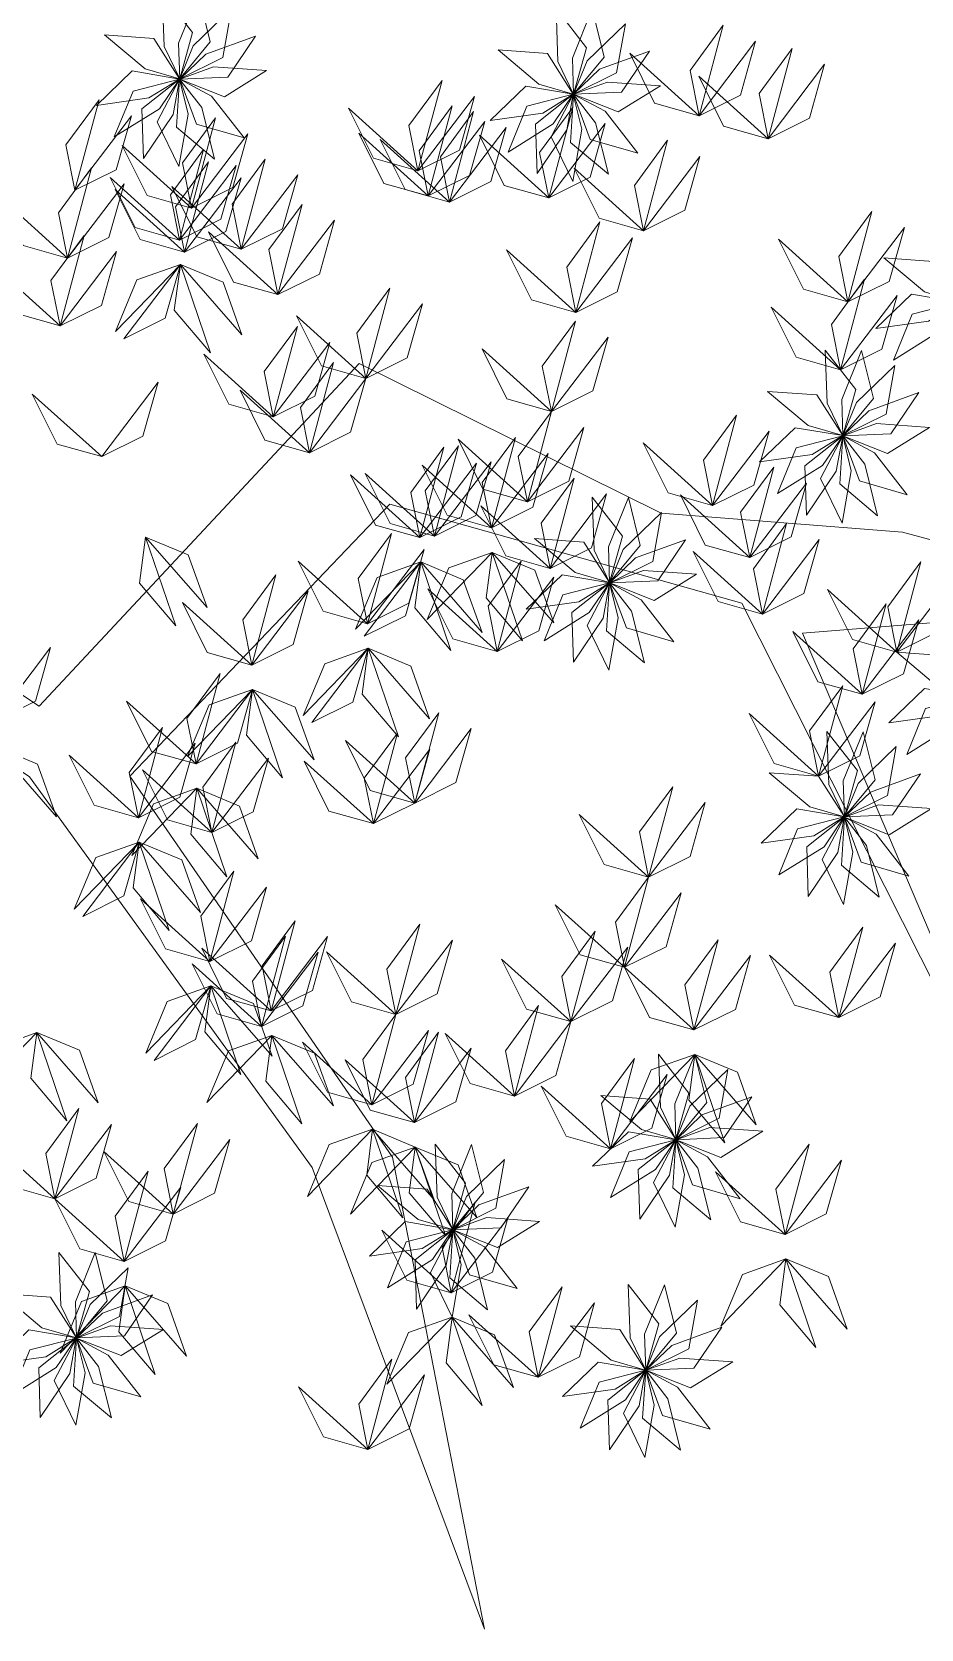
# Model space of a CAD drawing. Header units: inches. Extents: x 15 to 22798, y 21 to 21519.
# Drawn here: x 17816.4 to 17873.5, y 10861.2 to 10963.6 of the extents above; entities that cross this region are included whole.
import ezdxf

# ---------------------------------------------------------------- set-up
doc = ezdxf.new("R2010")
doc.units = ezdxf.units.IN
doc.header["$MEASUREMENT"] = 0
doc.layers.add('ARREDAMENTO', color=8, linetype='Continuous', lineweight=13)

msp = doc.modelspace()

# ---------------------------------------------------------------- linework, layer by layer
at = {"layer": 'ARREDAMENTO', "linetype": 'Continuous', "lineweight": 0}
for points in [[(17893.6, 10925.82), (17872.3, 10931.54), (17856.82, 10932.77), (17837.44, 10942.37), (17816.89, 10920.37), (17787.8, 10939.6), (17766.46, 10958.22), (17764.43, 10983.35)], [(17693.94, 10867.02), (17713.93, 10868.39), (17730.67, 10872.97), (17744.79, 10891.72), (17749.24, 10907.21), (17744.7, 10914.29), (17736.9, 10931.02), (17759.39, 10950.45), (17789.76, 10933.8), (17816.27, 10915.85), (17834.42, 10890.77), (17845.49, 10861.16), (17839.57, 10891.44), (17822.71, 10915.88), (17839.41, 10933.35), (17862, 10926.99), (17881.49, 10888.38), (17865.88, 10925.07), (17882.64, 10926.42)]]:
    msp.add_lwpolyline(points, dxfattribs=at)
at = {"layer": 'ARREDAMENTO', "lineweight": 0}
for points in [[(17824.79, 10966.11), (17824.91, 10962.71), (17825.92, 10960.63), (17826.74, 10963.6), (17824.79, 10966.11)], [(17827.12, 10966.09), (17825.85, 10962.93), (17825.92, 10960.63), (17827.88, 10963.01), (17827.12, 10966.09)], [(17829.24, 10965.13), (17826.79, 10962.76), (17825.92, 10960.63), (17828.68, 10962), (17829.24, 10965.13)], [(17850.07, 10965.14), (17850.19, 10961.74), (17851.19, 10959.66), (17852.02, 10962.63), (17850.07, 10965.14)], [(17852.4, 10965.12), (17851.12, 10961.96), (17851.19, 10959.66), (17853.16, 10962.03), (17852.4, 10965.12)], [(17854.52, 10964.16), (17852.07, 10961.79), (17851.2, 10959.65), (17853.96, 10961.03), (17854.52, 10964.16)], [(17821.08, 10963.46), (17823.69, 10961.27), (17825.91, 10960.63), (17824.26, 10963.23), (17821.08, 10963.46)], [(17830.79, 10963.38), (17827.59, 10962.22), (17825.92, 10960.62), (17829, 10960.75), (17830.79, 10963.38)], [(17859.25, 10958.27), (17858.67, 10961.18), (17860.8, 10964.07), (17859.25, 10958.27)], [(17846.36, 10962.49), (17848.97, 10960.3), (17851.18, 10959.66), (17849.53, 10962.26), (17846.36, 10962.49)], [(17856.06, 10962.41), (17852.86, 10961.25), (17851.2, 10959.65), (17854.28, 10959.78), (17856.06, 10962.41)], [(17859.25, 10958.27), (17856.4, 10959.08), (17854.8, 10962.29), (17859.25, 10958.27)], [(17859.25, 10958.27), (17861.91, 10959.59), (17862.88, 10963.05), (17859.25, 10958.27)], [(17863.68, 10956.79), (17863.1, 10959.7), (17865.22, 10962.59), (17863.68, 10956.79)], [(17820.57, 10958.93), (17823.94, 10959.41), (17825.9, 10960.62), (17822.86, 10961.14), (17820.57, 10958.93)], [(17831.49, 10961.16), (17828.09, 10961.4), (17825.92, 10960.62), (17828.79, 10959.48), (17831.49, 10961.16)], [(17863.68, 10956.79), (17866.33, 10958.11), (17867.31, 10961.57), (17863.68, 10956.79)], [(17821.72, 10956.91), (17824.61, 10958.71), (17825.9, 10960.62), (17822.92, 10959.85), (17821.72, 10956.91)], [(17823.59, 10955.52), (17825.5, 10958.35), (17825.91, 10960.62), (17823.49, 10958.7), (17823.59, 10955.52)], [(17825.87, 10955.02), (17826.46, 10958.37), (17825.91, 10960.61), (17824.48, 10957.88), (17825.87, 10955.02)], [(17828.15, 10955.48), (17827.33, 10958.79), (17825.91, 10960.61), (17825.72, 10957.53), (17828.15, 10955.48)], [(17830.05, 10956.84), (17827.95, 10959.52), (17825.92, 10960.61), (17826.99, 10957.72), (17830.05, 10956.84)], [(17841.21, 10954.74), (17840.63, 10957.64), (17842.76, 10960.53), (17841.21, 10954.74)], [(17845.84, 10957.96), (17849.22, 10958.44), (17851.18, 10959.65), (17848.14, 10960.17), (17845.84, 10957.96)], [(17856.77, 10960.19), (17853.37, 10960.43), (17851.2, 10959.65), (17854.06, 10958.51), (17856.77, 10960.19)], [(17863.68, 10956.79), (17860.83, 10957.6), (17859.23, 10960.81), (17863.68, 10956.79)], [(17819.19, 10953.48), (17818.61, 10956.39), (17820.74, 10959.28), (17819.19, 10953.48)], [(17841.21, 10954.74), (17843.87, 10956.06), (17844.84, 10959.51), (17841.21, 10954.74)], [(17846.99, 10955.93), (17849.88, 10957.74), (17851.18, 10959.65), (17848.19, 10958.88), (17846.99, 10955.93)], [(17848.87, 10954.55), (17850.77, 10957.37), (17851.18, 10959.65), (17848.76, 10957.73), (17848.87, 10954.55)], [(17851.14, 10954.05), (17851.73, 10957.4), (17851.18, 10959.64), (17849.75, 10956.91), (17851.14, 10954.05)], [(17853.43, 10954.51), (17852.6, 10957.82), (17851.19, 10959.64), (17850.99, 10956.56), (17853.43, 10954.51)], [(17855.32, 10955.87), (17853.22, 10958.55), (17851.19, 10959.64), (17852.27, 10956.75), (17855.32, 10955.87)], [(17819.19, 10953.48), (17821.85, 10954.8), (17822.82, 10958.26), (17819.19, 10953.48)], [(17826.67, 10952.34), (17826.09, 10955.24), (17828.21, 10958.13), (17826.67, 10952.34)], [(17841.21, 10954.74), (17838.36, 10955.55), (17836.76, 10958.76), (17841.21, 10954.74)], [(17841.87, 10953.12), (17841.28, 10956.02), (17843.41, 10958.91), (17841.87, 10953.12)], [(17843.24, 10952.73), (17842.65, 10955.64), (17844.78, 10958.53), (17843.24, 10952.73)], [(17849.6, 10953), (17849.02, 10955.9), (17851.14, 10958.79), (17849.6, 10953)], [(17826.67, 10952.34), (17829.33, 10953.66), (17830.3, 10957.11), (17826.67, 10952.34)], [(17841.87, 10953.12), (17839.02, 10953.92), (17837.42, 10957.14), (17841.87, 10953.12)], [(17841.87, 10953.12), (17844.52, 10954.44), (17845.5, 10957.89), (17841.87, 10953.12)], [(17843.24, 10952.73), (17845.89, 10954.05), (17846.87, 10957.51), (17843.24, 10952.73)], [(17849.6, 10953), (17846.75, 10953.8), (17845.15, 10957.02), (17849.6, 10953)], [(17849.6, 10953), (17852.26, 10954.32), (17853.23, 10957.77), (17849.6, 10953)], [(17826.67, 10952.34), (17823.82, 10953.14), (17822.22, 10956.36), (17826.67, 10952.34)], [(17825.91, 10950.29), (17825.32, 10953.2), (17827.45, 10956.09), (17825.91, 10950.29)], [(17843.24, 10952.73), (17840.38, 10953.54), (17838.78, 10956.75), (17843.24, 10952.73)], [(17855.68, 10950.89), (17855.1, 10953.8), (17857.23, 10956.69), (17855.68, 10950.89)], [(17818.71, 10949.13), (17818.13, 10952.04), (17820.26, 10954.93), (17818.71, 10949.13)], [(17826.23, 10949.52), (17825.64, 10952.42), (17827.77, 10955.31), (17826.23, 10949.52)], [(17825.91, 10950.29), (17828.56, 10951.62), (17829.54, 10955.07), (17825.91, 10950.29)], [(17829.87, 10949.7), (17829.28, 10952.6), (17831.41, 10955.49), (17829.87, 10949.7)], [(17855.68, 10950.89), (17852.83, 10951.7), (17851.23, 10954.91), (17855.68, 10950.89)], [(17855.68, 10950.89), (17858.34, 10952.21), (17859.31, 10955.66), (17855.68, 10950.89)], [(17818.71, 10949.13), (17821.37, 10950.45), (17822.35, 10953.9), (17818.71, 10949.13)], [(17825.91, 10950.29), (17823.06, 10951.1), (17821.46, 10954.31), (17825.91, 10950.29)], [(17826.23, 10949.52), (17828.88, 10950.84), (17829.86, 10954.29), (17826.23, 10949.52)], [(17829.87, 10949.7), (17832.52, 10951.02), (17833.5, 10954.47), (17829.87, 10949.7)], [(17818.71, 10949.13), (17815.86, 10949.94), (17814.26, 10953.15), (17818.71, 10949.13)], [(17826.23, 10949.52), (17823.37, 10950.32), (17821.77, 10953.53), (17826.23, 10949.52)], [(17829.87, 10949.7), (17827.02, 10950.5), (17825.42, 10953.72), (17829.87, 10949.7)], [(17832.22, 10946.79), (17831.64, 10949.69), (17833.77, 10952.58), (17832.22, 10946.79)], [(17868.81, 10946.32), (17868.22, 10949.23), (17870.35, 10952.12), (17868.81, 10946.32)], [(17832.22, 10946.79), (17834.88, 10948.11), (17835.85, 10951.56), (17832.22, 10946.79)], [(17851.34, 10945.65), (17850.76, 10948.56), (17852.89, 10951.45), (17851.34, 10945.65)], [(17868.81, 10946.32), (17871.46, 10947.64), (17872.44, 10951.09), (17868.81, 10946.32)], [(17818.24, 10944.78), (17817.65, 10947.69), (17819.78, 10950.58), (17818.24, 10944.78)], [(17832.22, 10946.79), (17829.37, 10947.59), (17827.77, 10950.81), (17832.22, 10946.79)], [(17851.34, 10945.65), (17854, 10946.97), (17854.97, 10950.43), (17851.34, 10945.65)], [(17868.81, 10946.32), (17865.96, 10947.13), (17864.36, 10950.34), (17868.81, 10946.32)], [(17818.24, 10944.78), (17815.38, 10945.59), (17813.78, 10948.8), (17818.24, 10944.78)], [(17818.24, 10944.78), (17820.89, 10946.1), (17821.87, 10949.55), (17818.24, 10944.78)], [(17851.34, 10945.65), (17848.49, 10946.46), (17846.89, 10949.67), (17851.34, 10945.65)], [(17871.11, 10949.15), (17873.72, 10946.96), (17875.93, 10946.31), (17874.28, 10948.92), (17871.11, 10949.15)], [(17825.96, 10948.73), (17823.17, 10947.73), (17821.79, 10944.42), (17825.96, 10948.73)], [(17822.33, 10943.95), (17824.98, 10945.27), (17825.96, 10948.73), (17822.33, 10943.95)], [(17825.96, 10948.73), (17825.57, 10945.79), (17827.89, 10943.05), (17825.96, 10948.73)], [(17825.96, 10948.73), (17828.7, 10947.59), (17829.9, 10944.21), (17825.96, 10948.73)], [(17868.33, 10941.97), (17867.75, 10944.88), (17869.87, 10947.77), (17868.33, 10941.97)], [(17837.87, 10941.41), (17837.29, 10944.32), (17839.41, 10947.21), (17837.87, 10941.41)], [(17868.33, 10941.97), (17870.98, 10943.29), (17871.96, 10946.74), (17868.33, 10941.97)], [(17870.59, 10944.62), (17873.97, 10945.09), (17875.93, 10946.31), (17872.89, 10946.82), (17870.59, 10944.62)], [(17837.87, 10941.41), (17840.52, 10942.73), (17841.5, 10946.19), (17837.87, 10941.41)], [(17868.33, 10941.97), (17865.48, 10942.78), (17863.88, 10945.99), (17868.33, 10941.97)], [(17871.74, 10942.59), (17874.63, 10944.4), (17875.93, 10946.3), (17872.94, 10945.54), (17871.74, 10942.59)], [(17831.92, 10938.95), (17831.34, 10941.85), (17833.47, 10944.74), (17831.92, 10938.95)], [(17837.87, 10941.41), (17835.02, 10942.22), (17833.42, 10945.43), (17837.87, 10941.41)], [(17849.78, 10939.29), (17849.19, 10942.19), (17851.32, 10945.08), (17849.78, 10939.29)], [(17831.92, 10938.95), (17834.58, 10940.27), (17835.55, 10943.72), (17831.92, 10938.95)], [(17849.78, 10939.29), (17852.43, 10940.61), (17853.41, 10944.06), (17849.78, 10939.29)], [(17831.92, 10938.95), (17829.07, 10939.75), (17827.47, 10942.97), (17831.92, 10938.95)], [(17849.78, 10939.29), (17846.92, 10940.1), (17845.32, 10943.31), (17849.78, 10939.29)], [(17867.35, 10943.23), (17867.47, 10939.82), (17868.48, 10937.74), (17869.31, 10940.71), (17867.35, 10943.23)], [(17869.68, 10943.21), (17868.41, 10940.05), (17868.48, 10937.74), (17870.45, 10940.12), (17869.68, 10943.21)], [(17834.24, 10936.64), (17833.66, 10939.54), (17835.78, 10942.43), (17834.24, 10936.64)], [(17871.81, 10942.24), (17869.35, 10939.87), (17868.48, 10937.74), (17871.25, 10939.11), (17871.81, 10942.24)], [(17820.91, 10936.39), (17823.56, 10937.71), (17824.54, 10941.17), (17820.91, 10936.39)], [(17834.24, 10936.64), (17831.39, 10937.44), (17829.79, 10940.66), (17834.24, 10936.64)], [(17834.24, 10936.64), (17836.89, 10937.96), (17837.87, 10941.41), (17834.24, 10936.64)], [(17863.64, 10940.58), (17866.25, 10938.39), (17868.47, 10937.74), (17866.82, 10940.35), (17863.64, 10940.58)], [(17820.91, 10936.39), (17818.05, 10937.2), (17816.45, 10940.41), (17820.91, 10936.39)], [(17873.35, 10940.5), (17870.15, 10939.33), (17868.48, 10937.73), (17871.57, 10937.86), (17873.35, 10940.5)], [(17848.23, 10933.49), (17847.65, 10936.4), (17849.78, 10939.29), (17848.23, 10933.49)], [(17860.12, 10933.25), (17859.53, 10936.16), (17861.66, 10939.05), (17860.12, 10933.25)], [(17874.05, 10938.27), (17870.65, 10938.51), (17868.48, 10937.73), (17871.35, 10936.59), (17874.05, 10938.27)], [(17848.23, 10933.49), (17845.38, 10934.3), (17843.78, 10937.51), (17848.23, 10933.49)], [(17845.93, 10931.82), (17845.34, 10934.73), (17847.47, 10937.62), (17845.93, 10931.82)], [(17848.23, 10933.49), (17850.89, 10934.81), (17851.86, 10938.27), (17848.23, 10933.49)], [(17860.12, 10933.25), (17862.77, 10934.57), (17863.75, 10938.02), (17860.12, 10933.25)], [(17863.13, 10936.05), (17866.51, 10936.52), (17868.47, 10937.74), (17865.42, 10938.25), (17863.13, 10936.05)], [(17864.28, 10934.02), (17867.17, 10935.82), (17868.47, 10937.73), (17865.48, 10936.96), (17864.28, 10934.02)], [(17866.15, 10932.63), (17868.06, 10935.46), (17868.47, 10937.73), (17866.05, 10935.81), (17866.15, 10932.63)], [(17868.43, 10932.13), (17869.02, 10935.49), (17868.47, 10937.73), (17867.04, 10934.99), (17868.43, 10932.13)], [(17870.71, 10932.6), (17869.89, 10935.9), (17868.47, 10937.72), (17868.28, 10934.65), (17870.71, 10932.6)], [(17872.61, 10933.95), (17870.51, 10936.64), (17868.48, 10937.73), (17869.55, 10934.83), (17872.61, 10933.95)], [(17841.33, 10931.2), (17840.75, 10934.1), (17842.88, 10936.99), (17841.33, 10931.2)], [(17842.27, 10931.29), (17841.68, 10934.19), (17843.81, 10937.08), (17842.27, 10931.29)], [(17845.93, 10931.82), (17848.58, 10933.14), (17849.56, 10936.6), (17845.93, 10931.82)], [(17860.12, 10933.25), (17857.26, 10934.06), (17855.66, 10937.27), (17860.12, 10933.25)], [(17841.33, 10931.2), (17843.99, 10932.52), (17844.96, 10935.97), (17841.33, 10931.2)], [(17845.93, 10931.82), (17843.08, 10932.63), (17841.48, 10935.84), (17845.93, 10931.82)], [(17842.27, 10931.29), (17844.92, 10932.61), (17845.9, 10936.06), (17842.27, 10931.29)], [(17862.5, 10929.92), (17861.92, 10932.82), (17864.05, 10935.71), (17862.5, 10929.92)], [(17841.33, 10931.2), (17838.48, 10932), (17836.88, 10935.22), (17841.33, 10931.2)], [(17842.27, 10931.29), (17839.42, 10932.1), (17837.82, 10935.31), (17842.27, 10931.29)], [(17849.69, 10929.22), (17849.11, 10932.13), (17851.24, 10935.02), (17849.69, 10929.22)], [(17862.5, 10929.92), (17865.16, 10931.24), (17866.14, 10934.69), (17862.5, 10929.92)], [(17849.69, 10929.22), (17852.35, 10930.54), (17853.32, 10934), (17849.69, 10929.22)], [(17852.39, 10933.79), (17852.51, 10930.38), (17853.51, 10928.31), (17854.34, 10931.28), (17852.39, 10933.79)], [(17854.72, 10933.77), (17853.44, 10930.61), (17853.51, 10928.31), (17855.48, 10930.68), (17854.72, 10933.77)], [(17862.5, 10929.92), (17859.65, 10930.72), (17858.05, 10933.93), (17862.5, 10929.92)], [(17849.69, 10929.22), (17846.84, 10930.03), (17845.24, 10933.24), (17849.69, 10929.22)], [(17856.84, 10932.81), (17854.39, 10930.44), (17853.52, 10928.3), (17856.28, 10929.67), (17856.84, 10932.81)], [(17837.97, 10925.66), (17837.38, 10928.57), (17839.51, 10931.46), (17837.97, 10925.66)], [(17837.97, 10925.66), (17837.38, 10928.57), (17839.51, 10931.46), (17837.97, 10925.66)], [(17863.32, 10926.29), (17862.74, 10929.2), (17864.87, 10932.09), (17863.32, 10926.29)], [(17823.73, 10931.22), (17823.34, 10928.28), (17825.66, 10925.54), (17823.73, 10931.22)], [(17823.73, 10931.22), (17826.47, 10930.08), (17827.67, 10926.7), (17823.73, 10931.22)], [(17837.97, 10925.66), (17840.62, 10926.98), (17841.6, 10930.43), (17837.97, 10925.66)], [(17837.97, 10925.66), (17840.62, 10926.98), (17841.6, 10930.43), (17837.97, 10925.66)], [(17848.68, 10931.14), (17851.29, 10928.95), (17853.5, 10928.31), (17851.85, 10930.91), (17848.68, 10931.14)], [(17858.38, 10931.06), (17855.18, 10929.9), (17853.52, 10928.3), (17856.6, 10928.43), (17858.38, 10931.06)], [(17863.32, 10926.29), (17860.47, 10927.1), (17858.87, 10930.31), (17863.32, 10926.29)], [(17863.32, 10926.29), (17865.98, 10927.61), (17866.96, 10931.07), (17863.32, 10926.29)], [(17837.97, 10925.66), (17835.12, 10926.47), (17833.52, 10929.68), (17837.97, 10925.66)], [(17837.97, 10925.66), (17835.12, 10926.47), (17833.52, 10929.68), (17837.97, 10925.66)], [(17841.39, 10929.63), (17838.59, 10928.64), (17837.21, 10925.32), (17841.39, 10929.63)], [(17837.75, 10924.86), (17840.41, 10926.18), (17841.39, 10929.63), (17837.75, 10924.86)], [(17841.39, 10929.63), (17841, 10926.69), (17843.31, 10923.95), (17841.39, 10929.63)], [(17841.39, 10929.63), (17844.12, 10928.49), (17845.33, 10925.11), (17841.39, 10929.63)], [(17845.98, 10930.25), (17843.19, 10929.26), (17841.81, 10925.95), (17845.98, 10930.25)], [(17845.98, 10930.25), (17845.59, 10927.32), (17847.91, 10924.57), (17845.98, 10930.25)], [(17846.3, 10923.89), (17845.72, 10926.8), (17847.84, 10929.69), (17846.3, 10923.89)], [(17845.98, 10930.25), (17848.72, 10929.11), (17849.92, 10925.73), (17845.98, 10930.25)], [(17871.95, 10923.84), (17871.36, 10926.75), (17873.49, 10929.64), (17871.95, 10923.84)], [(17830.54, 10923.02), (17829.96, 10925.92), (17832.09, 10928.81), (17830.54, 10923.02)], [(17846.3, 10923.89), (17848.96, 10925.21), (17849.93, 10928.66), (17846.3, 10923.89)], [(17848.16, 10926.61), (17851.54, 10927.08), (17853.5, 10928.3), (17850.46, 10928.81), (17848.16, 10926.61)], [(17849.31, 10924.58), (17852.2, 10926.39), (17853.5, 10928.3), (17850.51, 10927.53), (17849.31, 10924.58)], [(17851.19, 10923.2), (17853.09, 10926.02), (17853.5, 10928.29), (17851.08, 10926.38), (17851.19, 10923.2)], [(17853.46, 10922.69), (17854.05, 10926.05), (17853.5, 10928.29), (17852.07, 10925.56), (17853.46, 10922.69)], [(17855.75, 10923.16), (17854.92, 10926.47), (17853.51, 10928.29), (17853.31, 10925.21), (17855.75, 10923.16)], [(17857.64, 10924.51), (17855.54, 10927.2), (17853.51, 10928.29), (17854.59, 10925.4), (17857.64, 10924.51)], [(17859.09, 10928.84), (17855.69, 10929.08), (17853.52, 10928.3), (17856.38, 10927.16), (17859.09, 10928.84)], [(17871.95, 10923.84), (17874.6, 10925.16), (17875.58, 10928.62), (17871.95, 10923.84)], [(17830.54, 10923.02), (17833.2, 10924.34), (17834.17, 10927.79), (17830.54, 10923.02)], [(17846.3, 10923.89), (17843.45, 10924.7), (17841.85, 10927.91), (17846.3, 10923.89)], [(17871.95, 10923.84), (17869.09, 10924.65), (17867.49, 10927.86), (17871.95, 10923.84)], [(17830.54, 10923.02), (17827.69, 10923.83), (17826.09, 10927.04), (17830.54, 10923.02)], [(17869.73, 10921.14), (17869.14, 10924.05), (17871.27, 10926.94), (17869.73, 10921.14)], [(17869.73, 10921.14), (17872.38, 10922.46), (17873.36, 10925.91), (17869.73, 10921.14)], [(17869.73, 10921.14), (17866.88, 10921.95), (17865.28, 10925.16), (17869.73, 10921.14)], [(17814, 10919.37), (17816.66, 10920.69), (17817.63, 10924.15), (17814, 10919.37)], [(17838.02, 10924.09), (17835.23, 10923.1), (17833.85, 10919.78), (17838.02, 10924.09)], [(17834.39, 10919.32), (17837.04, 10920.64), (17838.02, 10924.09), (17834.39, 10919.32)], [(17838.02, 10924.09), (17837.63, 10921.15), (17839.95, 10918.41), (17838.02, 10924.09)], [(17838.02, 10924.09), (17840.76, 10922.95), (17841.96, 10919.57), (17838.02, 10924.09)], [(17871.95, 10923.84), (17874.56, 10921.65), (17876.77, 10921.01), (17875.12, 10923.61), (17871.95, 10923.84)], [(17826.97, 10916.68), (17826.38, 10919.58), (17828.51, 10922.47), (17826.97, 10916.68)], [(17830.6, 10921.45), (17827.8, 10920.46), (17826.42, 10917.14), (17830.6, 10921.45)], [(17826.97, 10916.68), (17829.62, 10918), (17830.6, 10921.45), (17826.97, 10916.68)], [(17830.6, 10921.45), (17830.21, 10918.51), (17832.52, 10915.77), (17830.6, 10921.45)], [(17830.6, 10921.45), (17833.33, 10920.31), (17834.54, 10916.93), (17830.6, 10921.45)], [(17866.92, 10915.88), (17866.34, 10918.79), (17868.47, 10921.68), (17866.92, 10915.88)], [(17871.43, 10919.31), (17874.81, 10919.79), (17876.77, 10921), (17873.73, 10921.52), (17871.43, 10919.31)], [(17826.97, 10916.68), (17824.11, 10917.48), (17822.51, 10920.7), (17826.97, 10916.68)], [(17866.92, 10915.88), (17869.58, 10917.2), (17870.55, 10920.65), (17866.92, 10915.88)], [(17872.58, 10917.28), (17875.47, 10919.09), (17876.77, 10921), (17873.78, 10920.23), (17872.58, 10917.28)], [(17841, 10914.16), (17840.42, 10917.07), (17842.54, 10919.96), (17841, 10914.16)], [(17866.92, 10915.88), (17864.07, 10916.69), (17862.47, 10919.9), (17866.92, 10915.88)], [(17823.27, 10913.22), (17822.68, 10916.13), (17824.81, 10919.02), (17823.27, 10913.22)], [(17827.98, 10912.27), (17827.4, 10915.18), (17829.52, 10918.07), (17827.98, 10912.27)], [(17841, 10914.16), (17838.15, 10914.97), (17836.55, 10918.18), (17841, 10914.16)], [(17838.35, 10912.84), (17837.76, 10915.75), (17839.89, 10918.64), (17838.35, 10912.84)], [(17841, 10914.16), (17843.65, 10915.48), (17844.63, 10918.94), (17841, 10914.16)], [(17867.46, 10918.76), (17867.58, 10915.35), (17868.58, 10913.28), (17869.41, 10916.25), (17867.46, 10918.76)], [(17869.79, 10918.74), (17868.51, 10915.58), (17868.59, 10913.27), (17870.55, 10915.65), (17869.79, 10918.74)], [(17814.06, 10917.81), (17816.79, 10916.66), (17818, 10913.28), (17814.06, 10917.81)], [(17823.27, 10913.22), (17820.42, 10914.03), (17818.82, 10917.24), (17823.27, 10913.22)], [(17823.27, 10913.22), (17825.92, 10914.54), (17826.9, 10918), (17823.27, 10913.22)], [(17827.98, 10912.27), (17830.63, 10913.59), (17831.61, 10917.04), (17827.98, 10912.27)], [(17838.35, 10912.84), (17841, 10914.16), (17841.98, 10917.62), (17838.35, 10912.84)], [(17871.91, 10917.78), (17869.46, 10915.41), (17868.59, 10913.27), (17871.35, 10914.64), (17871.91, 10917.78)], [(17827.98, 10912.27), (17825.13, 10913.08), (17823.53, 10916.29), (17827.98, 10912.27)], [(17838.35, 10912.84), (17835.49, 10913.65), (17833.9, 10916.86), (17838.35, 10912.84)], [(17863.75, 10916.11), (17866.36, 10913.92), (17868.58, 10913.28), (17866.92, 10915.88), (17863.75, 10916.11)], [(17873.46, 10916.03), (17870.25, 10914.86), (17868.59, 10913.27), (17871.67, 10913.4), (17873.46, 10916.03)], [(17827.02, 10915.11), (17824.23, 10914.12), (17822.84, 10910.8), (17827.02, 10915.11)], [(17827.02, 10915.11), (17826.63, 10912.17), (17828.94, 10909.43), (17827.02, 10915.11)], [(17827.02, 10915.11), (17829.75, 10913.97), (17830.96, 10910.59), (17827.02, 10915.11)], [(17856.01, 10909.41), (17855.43, 10912.32), (17857.56, 10915.21), (17856.01, 10909.41)], [(17856.01, 10909.41), (17858.67, 10910.73), (17859.65, 10914.19), (17856.01, 10909.41)], [(17874.16, 10913.81), (17870.76, 10914.05), (17868.59, 10913.26), (17871.46, 10912.13), (17874.16, 10913.81)], [(17856.01, 10909.41), (17853.16, 10910.22), (17851.56, 10913.43), (17856.01, 10909.41)], [(17863.24, 10911.58), (17866.61, 10912.05), (17868.57, 10913.27), (17865.53, 10913.78), (17863.24, 10911.58)], [(17864.38, 10909.55), (17867.28, 10911.36), (17868.57, 10913.27), (17865.58, 10912.5), (17864.38, 10909.55)], [(17866.26, 10908.17), (17868.16, 10910.99), (17868.57, 10913.26), (17866.16, 10911.35), (17866.26, 10908.17)], [(17868.53, 10907.66), (17869.13, 10911.02), (17868.58, 10913.26), (17867.15, 10910.53), (17868.53, 10907.66)], [(17870.82, 10908.13), (17869.99, 10911.44), (17868.58, 10913.26), (17868.39, 10910.18), (17870.82, 10908.13)], [(17872.72, 10909.48), (17870.62, 10912.17), (17868.58, 10913.26), (17869.66, 10910.37), (17872.72, 10909.48)], [(17823.32, 10911.66), (17820.53, 10910.66), (17819.15, 10907.35), (17823.32, 10911.66)], [(17819.69, 10906.88), (17822.34, 10908.2), (17823.32, 10911.66), (17819.69, 10906.88)], [(17823.32, 10911.66), (17822.93, 10908.72), (17825.25, 10905.98), (17823.32, 10911.66)], [(17823.32, 10911.66), (17826.06, 10910.52), (17827.26, 10907.14), (17823.32, 10911.66)], [(17827.86, 10904), (17827.28, 10906.9), (17829.4, 10909.79), (17827.86, 10904)], [(17854.47, 10903.62), (17853.89, 10906.52), (17856.01, 10909.41), (17854.47, 10903.62)], [(17827.86, 10904), (17825.01, 10904.8), (17823.41, 10908.01), (17827.86, 10904)], [(17827.86, 10904), (17830.52, 10905.32), (17831.49, 10908.77), (17827.86, 10904)], [(17854.47, 10903.62), (17857.13, 10904.94), (17858.1, 10908.39), (17854.47, 10903.62)], [(17854.47, 10903.62), (17851.62, 10904.42), (17850.02, 10907.64), (17854.47, 10903.62)], [(17831.78, 10900.82), (17831.2, 10903.72), (17833.32, 10906.61), (17831.78, 10900.82)], [(17839.79, 10900.59), (17839.21, 10903.5), (17841.34, 10906.39), (17839.79, 10900.59)], [(17851.03, 10900.14), (17850.45, 10903.04), (17852.58, 10905.93), (17851.03, 10900.14)], [(17868.22, 10900.4), (17867.64, 10903.3), (17869.76, 10906.19), (17868.22, 10900.4)], [(17831.78, 10900.82), (17828.93, 10901.62), (17827.33, 10904.84), (17831.78, 10900.82)], [(17831.17, 10899.83), (17830.59, 10902.74), (17832.71, 10905.63), (17831.17, 10899.83)], [(17831.78, 10900.82), (17834.44, 10902.14), (17835.41, 10905.59), (17831.78, 10900.82)], [(17839.79, 10900.59), (17842.45, 10901.92), (17843.43, 10905.37), (17839.79, 10900.59)], [(17851.03, 10900.14), (17853.69, 10901.46), (17854.67, 10904.91), (17851.03, 10900.14)], [(17858.92, 10899.6), (17858.34, 10902.5), (17860.47, 10905.39), (17858.92, 10899.6)], [(17868.22, 10900.4), (17870.87, 10901.72), (17871.85, 10905.17), (17868.22, 10900.4)], [(17831.17, 10899.83), (17828.32, 10900.64), (17826.72, 10903.85), (17831.17, 10899.83)], [(17831.17, 10899.83), (17833.82, 10901.15), (17834.8, 10904.6), (17831.17, 10899.83)], [(17839.79, 10900.59), (17836.94, 10901.4), (17835.34, 10904.61), (17839.79, 10900.59)], [(17851.03, 10900.14), (17848.18, 10900.94), (17846.58, 10904.15), (17851.03, 10900.14)], [(17858.92, 10899.6), (17861.58, 10900.92), (17862.56, 10904.37), (17858.92, 10899.6)], [(17868.22, 10900.4), (17865.37, 10901.2), (17863.77, 10904.41), (17868.22, 10900.4)], [(17858.92, 10899.6), (17856.07, 10900.4), (17854.47, 10903.62), (17858.92, 10899.6)], [(17827.91, 10902.43), (17825.12, 10901.43), (17823.74, 10898.12), (17827.91, 10902.43)], [(17824.28, 10897.65), (17826.94, 10898.98), (17827.91, 10902.43), (17824.28, 10897.65)], [(17827.91, 10902.43), (17827.52, 10899.49), (17829.84, 10896.75), (17827.91, 10902.43)], [(17827.91, 10902.43), (17830.65, 10901.29), (17831.86, 10897.91), (17827.91, 10902.43)], [(17838.25, 10894.8), (17837.67, 10897.7), (17839.79, 10900.59), (17838.25, 10894.8)], [(17847.4, 10895.36), (17846.82, 10898.27), (17848.95, 10901.16), (17847.4, 10895.36)], [(17838.25, 10894.8), (17840.91, 10896.12), (17841.88, 10899.57), (17838.25, 10894.8)], [(17847.4, 10895.36), (17850.06, 10896.68), (17851.03, 10900.14), (17847.4, 10895.36)], [(17816.75, 10899.44), (17813.96, 10898.44), (17812.58, 10895.13), (17816.75, 10899.44)], [(17816.75, 10899.44), (17816.36, 10896.5), (17818.68, 10893.76), (17816.75, 10899.44)], [(17816.75, 10899.44), (17819.49, 10898.3), (17820.69, 10894.92), (17816.75, 10899.44)], [(17831.83, 10899.25), (17829.04, 10898.26), (17827.66, 10894.94), (17831.83, 10899.25)], [(17831.83, 10899.25), (17831.44, 10896.31), (17833.76, 10893.57), (17831.83, 10899.25)], [(17831.83, 10899.25), (17834.57, 10898.11), (17835.78, 10894.73), (17831.83, 10899.25)], [(17838.25, 10894.8), (17835.4, 10895.6), (17833.8, 10898.82), (17838.25, 10894.8)], [(17840.99, 10893.66), (17840.4, 10896.56), (17842.53, 10899.45), (17840.99, 10893.66)], [(17847.4, 10895.36), (17844.55, 10896.17), (17842.95, 10899.38), (17847.4, 10895.36)], [(17840.99, 10893.66), (17838.14, 10894.46), (17836.54, 10897.68), (17840.99, 10893.66)], [(17840.99, 10893.66), (17843.64, 10894.98), (17844.62, 10898.43), (17840.99, 10893.66)], [(17853.57, 10891.97), (17852.98, 10894.88), (17855.11, 10897.77), (17853.57, 10891.97)], [(17858.98, 10898.03), (17856.18, 10897.04), (17854.8, 10893.72), (17858.98, 10898.03)], [(17856.65, 10898.05), (17856.77, 10894.64), (17857.77, 10892.57), (17858.6, 10895.54), (17856.65, 10898.05)], [(17858.98, 10898.03), (17857.7, 10894.87), (17857.77, 10892.56), (17859.74, 10894.94), (17858.98, 10898.03)], [(17858.98, 10898.03), (17858.59, 10895.09), (17860.9, 10892.35), (17858.98, 10898.03)], [(17858.98, 10898.03), (17861.71, 10896.89), (17862.92, 10893.51), (17858.98, 10898.03)], [(17853.57, 10891.97), (17856.22, 10893.29), (17857.2, 10896.75), (17853.57, 10891.97)], [(17861.1, 10897.07), (17858.65, 10894.7), (17857.77, 10892.56), (17860.54, 10893.93), (17861.1, 10897.07)], [(17853.57, 10891.97), (17850.72, 10892.78), (17849.12, 10895.99), (17853.57, 10891.97)], [(17817.91, 10888.77), (17817.32, 10891.67), (17819.45, 10894.56), (17817.91, 10888.77)], [(17852.94, 10895.4), (17855.55, 10893.21), (17857.76, 10892.57), (17856.11, 10895.17), (17852.94, 10895.4)], [(17862.64, 10895.32), (17859.44, 10894.15), (17857.78, 10892.56), (17860.86, 10892.69), (17862.64, 10895.32)], [(17817.91, 10888.77), (17820.56, 10890.09), (17821.54, 10893.54), (17817.91, 10888.77)], [(17825.5, 10887.79), (17824.92, 10890.7), (17827.05, 10893.59), (17825.5, 10887.79)], [(17817.91, 10888.77), (17815.06, 10889.57), (17813.46, 10892.79), (17817.91, 10888.77)], [(17825.5, 10887.79), (17828.16, 10889.12), (17829.13, 10892.57), (17825.5, 10887.79)], [(17838.3, 10893.23), (17835.51, 10892.24), (17834.13, 10888.92), (17838.3, 10893.23)], [(17838.3, 10893.23), (17837.92, 10890.29), (17840.23, 10887.55), (17838.3, 10893.23)], [(17838.3, 10893.23), (17841.04, 10892.09), (17842.25, 10888.71), (17838.3, 10893.23)], [(17852.42, 10890.87), (17855.8, 10891.34), (17857.76, 10892.56), (17854.72, 10893.07), (17852.42, 10890.87)], [(17853.57, 10888.84), (17856.46, 10890.65), (17857.76, 10892.56), (17854.77, 10891.79), (17853.57, 10888.84)], [(17855.45, 10887.46), (17857.35, 10890.28), (17857.76, 10892.55), (17855.34, 10890.64), (17855.45, 10887.46)], [(17857.72, 10886.95), (17858.31, 10890.31), (17857.76, 10892.55), (17856.33, 10889.82), (17857.72, 10886.95)], [(17860, 10887.42), (17859.18, 10890.73), (17857.77, 10892.55), (17857.57, 10889.47), (17860, 10887.42)], [(17861.9, 10888.77), (17859.8, 10891.46), (17857.77, 10892.55), (17858.84, 10889.66), (17861.9, 10888.77)], [(17863.35, 10893.1), (17859.95, 10893.34), (17857.78, 10892.55), (17860.64, 10891.42), (17863.35, 10893.1)], [(17825.5, 10887.79), (17822.65, 10888.6), (17821.05, 10891.81), (17825.5, 10887.79)], [(17841.04, 10892.09), (17838.25, 10891.09), (17836.87, 10887.78), (17841.04, 10892.09)], [(17841.04, 10892.09), (17840.65, 10889.15), (17842.97, 10886.41), (17841.04, 10892.09)], [(17841.04, 10892.09), (17843.78, 10890.95), (17844.98, 10887.57), (17841.04, 10892.09)], [(17842.32, 10892.27), (17842.44, 10888.87), (17843.45, 10886.79), (17844.27, 10889.76), (17842.32, 10892.27)], [(17844.65, 10892.25), (17843.38, 10889.09), (17843.45, 10886.79), (17845.41, 10889.16), (17844.65, 10892.25)], [(17864.77, 10886.48), (17864.18, 10889.38), (17866.31, 10892.27), (17864.77, 10886.48)], [(17822.36, 10884.75), (17821.78, 10887.65), (17823.9, 10890.54), (17822.36, 10884.75)], [(17846.77, 10891.29), (17844.32, 10888.92), (17843.45, 10886.78), (17846.21, 10888.16), (17846.77, 10891.29)], [(17864.77, 10886.48), (17861.91, 10887.28), (17860.31, 10890.5), (17864.77, 10886.48)], [(17864.77, 10886.48), (17867.42, 10887.8), (17868.4, 10891.25), (17864.77, 10886.48)], [(17822.36, 10884.75), (17825.01, 10886.07), (17825.99, 10889.52), (17822.36, 10884.75)], [(17838.61, 10889.62), (17841.22, 10887.43), (17843.44, 10886.79), (17841.79, 10889.39), (17838.61, 10889.62)], [(17848.32, 10889.54), (17845.12, 10888.38), (17843.45, 10886.78), (17846.53, 10886.91), (17848.32, 10889.54)], [(17822.36, 10884.75), (17819.51, 10885.55), (17817.91, 10888.77), (17822.36, 10884.75)], [(17843.34, 10882.74), (17842.76, 10885.65), (17844.89, 10888.54), (17843.34, 10882.74)], [(17838.1, 10885.09), (17841.47, 10885.57), (17843.43, 10886.78), (17840.39, 10887.3), (17838.1, 10885.09)], [(17843.34, 10882.74), (17846, 10884.06), (17846.98, 10887.52), (17843.34, 10882.74)], [(17849.02, 10887.32), (17845.62, 10887.56), (17843.45, 10886.78), (17846.32, 10885.64), (17849.02, 10887.32)], [(17843.34, 10882.74), (17840.49, 10883.55), (17838.89, 10886.76), (17843.34, 10882.74)], [(17839.25, 10883.06), (17842.14, 10884.87), (17843.43, 10886.78), (17840.45, 10886.01), (17839.25, 10883.06)], [(17841.12, 10881.68), (17843.03, 10884.5), (17843.44, 10886.77), (17841.02, 10884.86), (17841.12, 10881.68)], [(17843.4, 10881.18), (17843.99, 10884.53), (17843.44, 10886.77), (17842.01, 10884.04), (17843.4, 10881.18)], [(17845.68, 10881.64), (17844.86, 10884.95), (17843.44, 10886.77), (17843.25, 10883.69), (17845.68, 10881.64)], [(17847.58, 10883), (17845.48, 10885.68), (17843.45, 10886.77), (17844.52, 10883.88), (17847.58, 10883)], [(17818.17, 10885.33), (17818.29, 10881.92), (17819.29, 10879.85), (17820.12, 10882.82), (17818.17, 10885.33)], [(17820.5, 10885.31), (17819.22, 10882.15), (17819.3, 10879.84), (17821.26, 10882.22), (17820.5, 10885.31)], [(17822.62, 10884.34), (17820.17, 10881.98), (17819.3, 10879.84), (17822.06, 10881.21), (17822.62, 10884.34)], [(17864.82, 10884.91), (17862.03, 10883.91), (17860.64, 10880.6), (17864.82, 10884.91)], [(17864.82, 10884.91), (17864.43, 10881.97), (17866.74, 10879.23), (17864.82, 10884.91)], [(17864.82, 10884.91), (17867.55, 10883.77), (17868.76, 10880.39), (17864.82, 10884.91)], [(17822.41, 10883.18), (17819.62, 10882.18), (17818.24, 10878.87), (17822.41, 10883.18)], [(17822.41, 10883.18), (17822.02, 10880.24), (17824.34, 10877.5), (17822.41, 10883.18)], [(17822.41, 10883.18), (17825.15, 10882.04), (17826.35, 10878.66), (17822.41, 10883.18)], [(17854.71, 10883.26), (17854.83, 10879.85), (17855.83, 10877.77), (17856.66, 10880.75), (17854.71, 10883.26)], [(17857.04, 10883.24), (17855.76, 10880.08), (17855.84, 10877.77), (17857.8, 10880.15), (17857.04, 10883.24)], [(17814.46, 10882.68), (17817.07, 10880.49), (17819.29, 10879.84), (17817.63, 10882.45), (17814.46, 10882.68)], [(17824.17, 10882.6), (17820.96, 10881.43), (17819.3, 10879.84), (17822.38, 10879.97), (17824.17, 10882.6)], [(17848.92, 10877.31), (17848.34, 10880.22), (17850.47, 10883.11), (17848.92, 10877.31)], [(17859.16, 10882.27), (17856.71, 10879.91), (17855.84, 10877.77), (17858.6, 10879.14), (17859.16, 10882.27)], [(17843.4, 10881.18), (17840.6, 10880.18), (17839.22, 10876.87), (17843.4, 10881.18)], [(17843.4, 10881.18), (17843.01, 10878.24), (17845.32, 10875.5), (17843.4, 10881.18)], [(17843.4, 10881.18), (17846.13, 10880.03), (17847.34, 10876.65), (17843.4, 10881.18)], [(17848.92, 10877.31), (17846.07, 10878.12), (17844.47, 10881.33), (17848.92, 10877.31)], [(17848.92, 10877.31), (17851.58, 10878.63), (17852.55, 10882.09), (17848.92, 10877.31)], [(17813.95, 10878.15), (17817.32, 10878.62), (17819.28, 10879.84), (17816.24, 10880.35), (17813.95, 10878.15)], [(17824.87, 10880.38), (17821.47, 10880.62), (17819.3, 10879.83), (17822.17, 10878.7), (17824.87, 10880.38)], [(17851, 10880.61), (17853.61, 10878.42), (17855.82, 10877.77), (17854.17, 10880.38), (17851, 10880.61)], [(17860.71, 10880.53), (17857.5, 10879.36), (17855.84, 10877.77), (17858.92, 10877.9), (17860.71, 10880.53)], [(17815.09, 10876.12), (17817.98, 10877.93), (17819.28, 10879.83), (17816.29, 10879.07), (17815.09, 10876.12)], [(17816.97, 10874.74), (17818.87, 10877.56), (17819.28, 10879.83), (17816.87, 10877.92), (17816.97, 10874.74)], [(17819.24, 10874.23), (17819.84, 10877.59), (17819.29, 10879.83), (17817.86, 10877.1), (17819.24, 10874.23)], [(17821.53, 10874.7), (17820.7, 10878.01), (17819.29, 10879.83), (17819.1, 10876.75), (17821.53, 10874.7)], [(17823.42, 10876.05), (17821.33, 10878.74), (17819.29, 10879.83), (17820.37, 10876.94), (17823.42, 10876.05)], [(17837.99, 10872.68), (17837.41, 10875.59), (17839.53, 10878.48), (17837.99, 10872.68)], [(17850.48, 10876.08), (17853.86, 10876.55), (17855.82, 10877.77), (17852.78, 10878.28), (17850.48, 10876.08)], [(17861.41, 10878.31), (17858.01, 10878.54), (17855.84, 10877.76), (17858.71, 10876.63), (17861.41, 10878.31)], [(17837.99, 10872.68), (17840.64, 10874), (17841.62, 10877.46), (17837.99, 10872.68)], [(17851.63, 10874.05), (17854.52, 10875.86), (17855.82, 10877.76), (17852.83, 10877), (17851.63, 10874.05)], [(17853.51, 10872.66), (17855.41, 10875.49), (17855.82, 10877.76), (17853.4, 10875.84), (17853.51, 10872.66)], [(17855.78, 10872.16), (17856.38, 10875.52), (17855.83, 10877.76), (17854.4, 10875.02), (17855.78, 10872.16)], [(17858.07, 10872.63), (17857.24, 10875.93), (17855.83, 10877.76), (17855.63, 10874.68), (17858.07, 10872.63)], [(17859.96, 10873.98), (17857.87, 10876.67), (17855.83, 10877.76), (17856.91, 10874.87), (17859.96, 10873.98)], [(17837.99, 10872.68), (17835.14, 10873.49), (17833.54, 10876.7), (17837.99, 10872.68)]]:
    msp.add_lwpolyline(points, dxfattribs=at)

doc.saveas('drawing.dxf')
